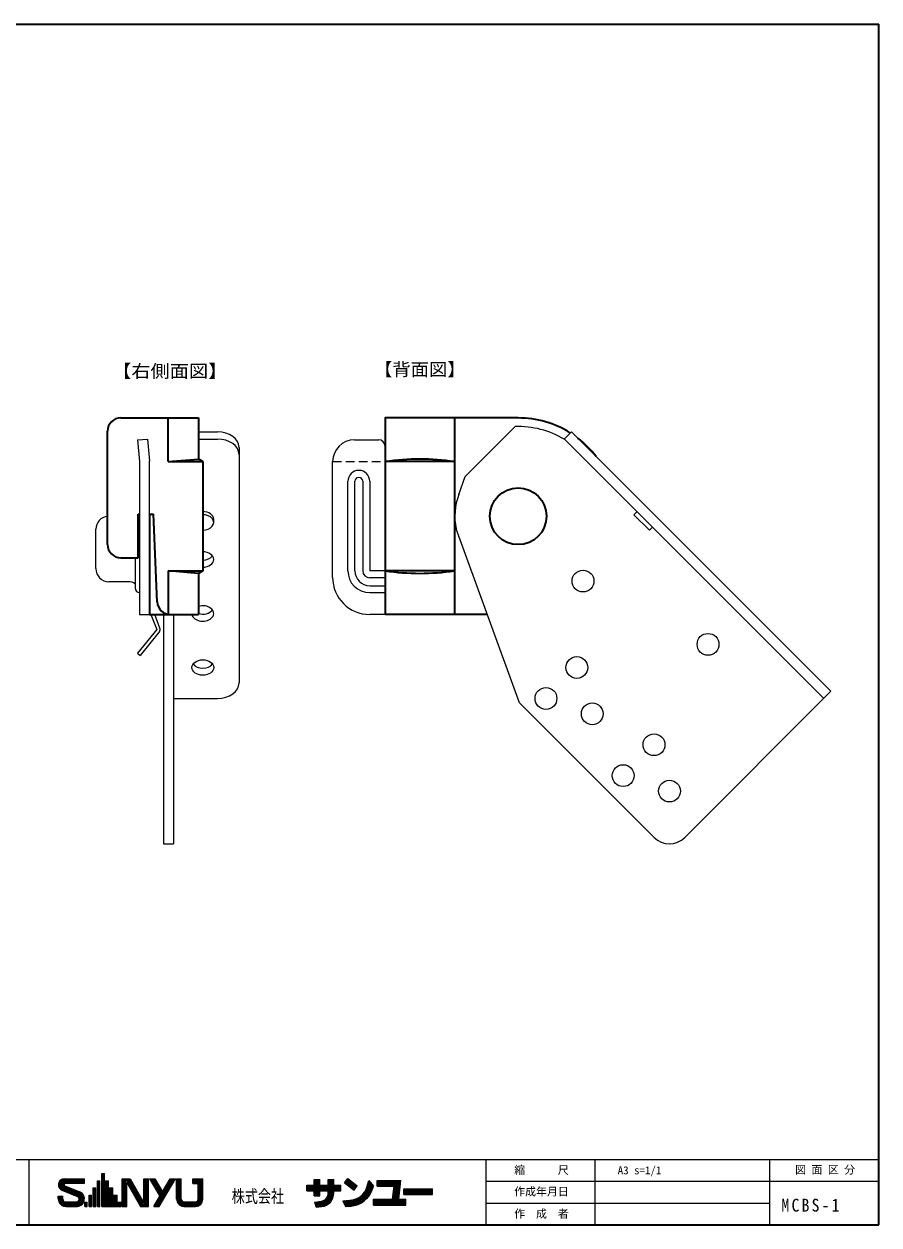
# Model space of a CAD drawing. Units: millimetres on the paper. Extents: x -405 to 405, y -286 to 286.
# Drawn here: x -211.3 to -15.5, y 11 to 286 of the extents above; entities that cross this region are included whole.
import ezdxf
from ezdxf.enums import TextEntityAlignment as Align

# ---------------------------------------------------------------- set-up
doc = ezdxf.new("R2010")
doc.units = ezdxf.units.MM
doc.linetypes.add('DASHED2', pattern=[3, 2, -1])
for name, color, linetype, lineweight in [('0-2_ｶﾊﾞｰ部', 6, 'Continuous', 25), ('0-3_固定片', 7, 'Continuous', 35), ('0-7_可動片', 5, 'Continuous', 25), ('0-9_バネ', 4, 'Continuous', 18), ('0-A_カシメピン', 134, 'Continuous', 25), ('F-0_図面枠', 4, 'Continuous', 18)]:
    doc.layers.add(name, color=color, linetype=linetype, lineweight=lineweight)
doc.layers.add('F-2_文字1', color=7, linetype='Continuous')
doc.layers.add('F-3_文字2', color=7, linetype='Continuous')
doc.styles.add('ＭＳ ゴシック', font='')
doc.styles.get('ＭＳ ゴシック').set_extended_font_data('MS Gothic')

msp = doc.modelspace()

# ---------------------------------------------------------------- linework, layer by layer
at = {"layer": '0-2_ｶﾊﾞｰ部'}
for p, q in [((-185.32, 190.773), (-183.029, 190.973)), ((-185.32, 190.773), (-184.884, 185.792)), ((-183.029, 190.973), (-182.584, 185.892)), ((-128.643, 189.292), (-128.643, 173.292)), ((-184.884, 185.792), (-184.884, 164.792)), ((-182.584, 150.792), (-182.584, 185.892)), ((-140.643, 159.292), (-140.643, 185.792)), ((-137.143, 160.792), (-137.143, 181.292)), ((-135.543, 160.792), (-135.543, 181.292)), ((-133.743, 181.292), (-133.743, 160.792)), ((-132.143, 181.292), (-132.143, 160.792)), ((-194.884, 161.292), (-194.884, 170.292)), ((-185.884, 163.792), (-185.884, 156.792)), ((-184.884, 164.792), (-184.884, 150.792)), ((-128.643, 160.792), (-132.143, 160.792)), ((-187.384, 158.292), (-191.884, 158.292)), ((-185.884, 157.792), (-185.884, 156.792)), ((-184.884, 158.292), (-184.884, 158.284)), ((-128.643, 159.192), (-132.143, 159.192)), ((-132.143, 157.392), (-128.643, 157.392)), ((-132.143, 155.792), (-128.643, 155.792)), ((-184.884, 150.792), (-182.584, 150.792)), ((-128.643, 150.792), (-132.143, 150.792))]:
    msp.add_line(p, q, dxfattribs=at)
at = {"layer": '0-2_ｶﾊﾞｰ部', "linetype": 'DASHED2'}
msp.add_line((-140.643, 185.792), (-128.643, 185.792), dxfattribs=at)
at = {"layer": '0-2_ｶﾊﾞｰ部'}
msp.add_lwpolyline([(-135.643, 190.792), (-134.036, 190.792), (-130.143, 190.792)], dxfattribs=at)
for centre, radius, start, end in [((-135.643, 185.792), 5, 90, 180), ((-130.143, 189.292), 1.5, 0, 90), ((-134.643, 181.292), 2.5, 0, 180), ((-134.643, 181.292), 0.9, 0, 180), ((-191.884, 170.292), 3, 95.73917, 180), ((-191.884, 161.292), 3, 180, 270), ((-132.143, 160.792), 5, 180, 270), ((-132.143, 160.792), 3.4, 180, 270), ((-132.143, 160.792), 1.6, 180, 270), ((-187.384, 155.792), 2.5, 53.1301, 90), ((-184.884, 156.792), 1, 180, 270), ((-184.884, 156.792), 1, 180, 270), ((-132.143, 159.292), 8.5, 180, 270)]:
    msp.add_arc(centre, radius, start, end, dxfattribs=at)
at = {"layer": '0-3_固定片'}
for p, q in [((-189.184, 195.792), (-171.384, 195.792)), ((-178.334, 185.792), (-178.334, 195.792)), ((-171.384, 195.792), (-171.384, 186.369)), ((-112.743, 195.792), (-112.743, 150.792)), ((-192.184, 166.792), (-192.184, 192.792)), ((-178.334, 185.792), (-171.384, 186.369)), ((-178.334, 185.792), (-170.384, 185.792)), ((-170.384, 185.792), (-171.384, 186.369)), ((-112.743, 185.792), (-128.643, 185.792)), ((-185.184, 163.792), (-185.184, 173.792)), ((-185.184, 173.792), (-184.884, 173.792)), ((-182.584, 173.792), (-181.684, 173.792)), ((-180.809, 153.662), (-181.684, 173.792)), ((-189.184, 163.792), (-185.184, 163.792)), ((-178.334, 160.792), (-170.384, 160.792)), ((-171.384, 160.215), (-178.334, 160.792)), ((-178.334, 160.792), (-178.334, 150.838)), ((-112.743, 160.792), (-128.643, 160.792)), ((-105.212, 150.792), (-128.643, 150.792))]:
    msp.add_line(p, q, dxfattribs=at)
for points in [[(-98.143, 195.792), (-128.643, 195.792), (-128.643, 150.792)], [(-170.384, 185.792), (-170.384, 160.792), (-171.384, 160.215), (-171.384, 150.792)], [(-182.584, 173.792), (-182.584, 150.792), (-171.384, 150.792)]]:
    msp.add_lwpolyline(points, dxfattribs=at)
for centre, radius, start, end in [((-189.184, 192.792), 3, 90, 180), ((-98.143, 173.292), 22.5, 57.83959, 90), ((-98.143, 173.292), 22.5, 37.35489, 52.64511), ((-120.693, 131.346), 55.024, 81.69264, 98.30736), ((-189.184, 166.792), 3, 180, 270), ((-120.693, 215.238), 55.024, 261.69264, 278.30736), ((-177.812, 153.792), 3, 182.48955, 270)]:
    msp.add_arc(centre, radius, start, end, dxfattribs=at)
at = {"layer": '0-7_可動片'}
for p, q in [((-171.384, 192.596), (-167.003, 192.596)), ((-98.832, 193.816), (-110.264, 182.384)), ((-85.91, 192.596), (-87.594, 190.911)), ((-85.91, 192.596), (-26.513, 133.199)), ((-171.384, 190.97), (-167.003, 190.97)), ((-87.536, 190.97), (-28.139, 131.573)), ((-162.084, 189.06), (-162.084, 135.108)), ((-111.768, 178.251), (-110.264, 182.384)), ((-70.919, 174.353), (-71.626, 173.646)), ((-68.091, 170.11), (-71.626, 173.646)), ((-167.884, 171.878), (-167.884, 172.585)), ((-67.383, 170.817), (-68.091, 170.11)), ((-97.854, 130.578), (-112.354, 170.416)), ((-179.384, 150.792), (-179.384, 98.288)), ((-177.084, 150.792), (-177.084, 98.288)), ((-59.959, 99.753), (-26.513, 133.199)), ((-177.084, 131.573), (-167.003, 131.573)), ((-67.03, 99.753), (-97.854, 130.578)), ((-179.384, 98.288), (-177.084, 98.288))]:
    msp.add_line(p, q, dxfattribs=at)
for centre in [(-83.293, 158.443), (-54.656, 143.947), (-84.708, 138.644), (-91.779, 131.573), (-91.779, 131.573), (-81.172, 128.037), (-81.172, 128.037), (-67.03, 120.966), (-74.101, 113.895), (-74.101, 113.895), (-63.494, 110.36), (-63.494, 110.36)]:
    msp.add_circle(centre, 2.5, dxfattribs=at)
for centre, radius, start, end in [((-98.143, 173.292), 20.536, 59.092, 91.92319), ((-98.143, 173.292), 14.5, 160, 191.44056), ((-63.494, 103.288), 5, 225, 315)]:
    msp.add_arc(centre, radius, start, end, dxfattribs=at)
for centre, major_axis, start_param, end_param in [((-167.084, 189.06), (-5, 0), 3.1415927, 4.6961522), ((-167.084, 187.434), (-5, 0), 3.1415927, 4.6961522), ((-170.384, 172.585), (-2.5, 0), 3.1415927, 4.712389), ((-170.384, 171.878), (-2.5, 0), 1.5707963, 4.712389), ((-170.384, 163.393), (2.5, 0), 4.712389, 7.8539816), ((-170.384, 165.019), (2.5, 0), 4.712389, 5.8052584), ((-170.384, 151.018), (2.5, 0), 3.2698492, 8.2654985), ((-170.384, 152.644), (2.5, 0), 4.3008721, 5.8052584), ((-170.384, 140.27), (2.5, 0), 3.6195196, 5.8052584), ((-167.084, 135.108), (-5, 0), 1.5870331, 3.1415927)]:
    msp.add_ellipse(centre, major_axis=major_axis, ratio=0.7072, start_param=start_param, end_param=end_param, dxfattribs=at)
msp.add_ellipse((-170.384, 138.644), major_axis=(2.5, 0), ratio=0.7072, dxfattribs=at)
at = {"layer": '0-9_バネ'}
for p, q in [((-182.263, 150.792), (-180.943, 147.378)), ((-180.197, 147.667), (-181.405, 150.792)), ((-180.943, 147.378), (-185.335, 141.928)), ((-180.32, 146.876), (-184.712, 141.426)), ((-185.335, 141.928), (-184.712, 141.426))]:
    msp.add_line(p, q, dxfattribs=at)
msp.add_arc((-180.943, 147.378), 0.8, 321.1363, 21.1363, dxfattribs=at)
at = {"layer": '0-A_カシメピン', "color": 7, "lineweight": 35}
msp.add_circle((-98.143, 173.292), 6.5, dxfattribs=at)
at = {"layer": 'F-0_図面枠', "color": 7, "lineweight": 35}
for p, q in [((-405, 286), (-15.5, 286)), ((-15.5, 11), (-15.5, 286)), ((-15.5, 16), (-15.5, 16))]:
    msp.add_line(p, q, dxfattribs=at)
at = {"layer": 'F-0_図面枠'}
for p, q in [((-405, 26), (-15.5, 26)), ((-210.25, 26), (-210.25, 11)), ((-105.5, 11), (-105.5, 26)), ((-80.5, 11), (-80.5, 26)), ((-40.5, 11), (-40.5, 26)), ((-193.524, 22.771), (-192.924, 22.771)), ((-193.524, 15.244), (-193.524, 22.771)), ((-193.313, 15.244), (-193.313, 22.771)), ((-193.102, 15.244), (-193.102, 22.771)), ((-192.924, 21.106), (-192.924, 22.771)), ((-203.482, 20.184), (-202.141, 20.184)), ((-203.471, 20.395), (-202.113, 20.395)), ((-203.459, 19.973), (-201.928, 19.973)), ((-203.426, 20.606), (-197.487, 20.606)), ((-203.402, 19.762), (-201.42, 19.762)), ((-203.344, 20.817), (-197.487, 20.817)), ((-203.304, 19.551), (-200.912, 19.551)), ((-203.215, 21.028), (-197.487, 21.028)), ((-203.155, 19.34), (-200.403, 19.34)), ((-203.02, 21.239), (-197.487, 21.239)), ((-202.693, 21.45), (-197.487, 21.45)), ((-202.15, 21.572), (-197.487, 21.572)), ((-201.975, 19.992), (-198.555, 18.574)), ((-201.892, 20.539), (-197.487, 20.539)), ((-197.487, 20.539), (-197.487, 21.572)), ((-195.455, 15.244), (-195.455, 19.485)), ((-195.455, 19.485), (-194.912, 19.485)), ((-195.244, 15.244), (-195.244, 19.485)), ((-195.034, 15.244), (-195.034, 19.485)), ((-194.912, 15.244), (-194.912, 19.485)), ((-194.49, 21.106), (-193.945, 21.106)), ((-194.49, 15.244), (-194.49, 21.106)), ((-194.279, 15.244), (-194.279, 21.106)), ((-194.068, 15.244), (-194.068, 21.106)), ((-193.945, 15.244), (-193.945, 21.106)), ((-192.924, 21.106), (-191.958, 21.106)), ((-192.891, 15.244), (-192.891, 21.106)), ((-192.68, 15.244), (-192.68, 21.106)), ((-192.469, 15.244), (-192.469, 21.106)), ((-192.258, 15.244), (-192.258, 21.106)), ((-192.047, 15.244), (-192.047, 21.106)), ((-191.958, 19.485), (-191.958, 21.106)), ((-191.958, 19.485), (-190.992, 19.485)), ((-191.836, 15.244), (-191.836, 19.485)), ((-191.625, 15.244), (-191.625, 19.485)), ((-191.414, 15.244), (-191.414, 19.485)), ((-191.203, 15.244), (-191.203, 19.485)), ((-190.992, 17.864), (-190.992, 19.485)), ((-188.828, 21.572), (-186.996, 21.572)), ((-188.828, 15.244), (-188.828, 21.572)), ((-188.617, 15.244), (-188.617, 21.572)), ((-188.406, 15.244), (-188.406, 21.572)), ((-188.195, 15.244), (-188.195, 21.572)), ((-187.99, 21.596), (-184.422, 15.244)), ((-187.984, 15.244), (-187.984, 21.572)), ((-187.762, 15.244), (-187.762, 20.759)), ((-187.762, 20.759), (-184.664, 15.244)), ((-187.734, 21.572), (-184.181, 15.244)), ((-187.492, 21.572), (-183.938, 15.244)), ((-187.25, 21.572), (-183.782, 15.395)), ((-186.996, 21.572), (-183.898, 16.056)), ((-183.898, 16.056), (-183.898, 21.572)), ((-183.898, 21.572), (-182.832, 21.572)), ((-183.676, 15.244), (-183.676, 21.572)), ((-183.465, 15.244), (-183.465, 21.572)), ((-183.254, 15.244), (-183.254, 21.572)), ((-183.043, 15.244), (-183.043, 21.572)), ((-182.832, 15.244), (-182.832, 21.572)), ((-182.599, 21.572), (-181.36, 21.572)), ((-182.599, 21.572), (-180.222, 17.566)), ((-182.354, 21.572), (-179.97, 17.555)), ((-182.109, 21.572), (-179.847, 17.762)), ((-181.863, 21.572), (-179.724, 17.968)), ((-181.618, 21.572), (-179.602, 18.175)), ((-181.36, 21.572), (-179.602, 18.61)), ((-181.342, 15.244), (-177.586, 21.572)), ((-181.097, 15.244), (-177.34, 21.572)), ((-180.851, 15.244), (-177.095, 21.572)), ((-180.606, 15.244), (-176.85, 21.572)), ((-180.361, 15.244), (-176.604, 21.572)), ((-179.602, 18.61), (-177.844, 21.572)), ((-177.844, 21.572), (-176.604, 21.572)), ((-176.371, 16.909), (-176.371, 21.572)), ((-176.371, 21.572), (-175.305, 21.572)), ((-176.16, 16.781), (-176.16, 21.572)), ((-175.949, 16.781), (-175.949, 21.572)), ((-175.738, 16.781), (-175.738, 21.572)), ((-175.527, 16.781), (-175.527, 21.572)), ((-175.305, 16.909), (-175.305, 21.572)), ((-172.641, 21.572), (-170.376, 21.572)), ((-172.641, 20.506), (-172.641, 21.572)), ((-172.641, 20.506), (-171.442, 20.506)), ((-172.43, 20.506), (-172.43, 21.572)), ((-172.219, 20.506), (-172.219, 21.572)), ((-172.008, 20.506), (-172.008, 21.572)), ((-171.797, 20.506), (-171.797, 21.572)), ((-171.586, 20.506), (-171.586, 21.572)), ((-171.442, 16.909), (-171.442, 20.506)), ((-171.375, 20.506), (-171.375, 21.572)), ((-171.22, 16.781), (-171.22, 21.572)), ((-171.009, 16.781), (-171.009, 21.572)), ((-170.798, 16.781), (-170.798, 21.572)), ((-170.587, 16.781), (-170.587, 21.572)), ((-170.376, 16.909), (-170.376, 21.572)), ((-146.52, 20.127), (-144.839, 20.127)), ((-146.52, 18.809), (-146.52, 20.127)), ((-146.52, 20.074), (-138.775, 20.074)), ((-146.52, 19.863), (-138.775, 19.863)), ((-146.52, 19.652), (-138.775, 19.652)), ((-146.52, 19.441), (-138.775, 19.441)), ((-144.839, 20.127), (-144.839, 21.379)), ((-144.839, 21.379), (-143.587, 21.379)), ((-144.628, 17.655), (-144.628, 21.379)), ((-144.417, 17.655), (-144.417, 21.379)), ((-144.207, 17.655), (-144.207, 21.379)), ((-143.996, 17.655), (-143.996, 21.379)), ((-143.785, 17.655), (-143.785, 21.379)), ((-143.587, 20.127), (-143.587, 21.379)), ((-143.587, 20.127), (-141.642, 20.127)), ((-141.642, 21.379), (-140.39, 21.379)), ((-141.642, 20.127), (-141.642, 21.379)), ((-141.431, 15.969), (-141.431, 21.379)), ((-141.22, 16.176), (-141.22, 21.379)), ((-141.009, 16.428), (-141.009, 21.379)), ((-140.798, 16.749), (-140.798, 21.379)), ((-140.587, 17.199), (-140.587, 21.379)), ((-140.39, 20.127), (-140.39, 21.379)), ((-140.39, 20.127), (-138.775, 20.127)), ((-138.775, 18.809), (-138.775, 20.127)), ((-137.891, 20.65), (-137.127, 21.643)), ((-137.891, 20.65), (-135.748, 19.002)), ((-137.762, 20.817), (-135.62, 19.17)), ((-137.633, 20.985), (-135.491, 19.337)), ((-137.505, 21.152), (-135.362, 19.504)), ((-137.376, 21.319), (-135.234, 19.671)), ((-137.247, 21.486), (-135.105, 19.838)), ((-137.127, 21.643), (-134.985, 19.995)), ((-137.118, 15.265), (-131.449, 19.421)), ((-135.748, 19.002), (-134.985, 19.995)), ((-133.979, 17.827), (-131.348, 19.756)), ((-133.355, 18.547), (-131.366, 20.004)), ((-133.07, 19.016), (-131.504, 20.164)), ((-132.888, 19.412), (-131.642, 20.325)), ((-132.763, 19.765), (-131.78, 20.486)), ((-132.733, 19.864), (-132.348, 21.149)), ((-132.662, 20.1), (-131.917, 20.646)), ((-132.562, 20.435), (-132.055, 20.807)), ((-132.461, 20.771), (-132.193, 20.967)), ((-132.348, 21.149), (-131.298, 19.923)), ((-131.452, 19.408), (-131.298, 19.923)), ((-130.412, 19.896), (-130.412, 21.149)), ((-130.412, 21.149), (-125.042, 21.149)), ((-130.412, 20.938), (-125.277, 20.938)), ((-130.412, 20.727), (-125.512, 20.727)), ((-130.412, 20.516), (-125.747, 20.516)), ((-130.412, 20.305), (-125.982, 20.305)), ((-130.412, 20.094), (-126.218, 20.094)), ((-130.412, 19.896), (-126.571, 19.896)), ((-126.893, 16.93), (-126.571, 19.896)), ((-126.787, 16.811), (-126.441, 19.988)), ((-126.575, 16.811), (-126.218, 20.094)), ((-126.362, 16.811), (-125.982, 20.305)), ((-126.15, 16.811), (-125.747, 20.516)), ((-125.938, 16.811), (-125.512, 20.727)), ((-125.726, 16.811), (-125.277, 20.938)), ((-125.501, 16.93), (-125.042, 21.149)), ((-124.347, 17.952), (-124.347, 19.27)), ((-124.347, 19.27), (-117.755, 19.27)), ((-117.755, 17.952), (-117.755, 19.27)), ((-105.5, 21), (-15.5, 21)), ((-203.482, 17.575), (-202.45, 17.575)), ((-203.482, 16.976), (-203.482, 17.575)), ((-203.481, 17.442), (-202.449, 17.442)), ((-203.481, 17.231), (-202.449, 17.231)), ((-203.481, 17.02), (-202.449, 17.02)), ((-203.474, 16.809), (-202.436, 16.809)), ((-203.441, 16.598), (-202.354, 16.598)), ((-202.926, 19.129), (-199.895, 19.129)), ((-202.649, 18.974), (-199.116, 17.509)), ((-202.515, 18.918), (-199.386, 18.918)), ((-202.45, 16.942), (-202.45, 17.575)), ((-202.007, 18.707), (-198.878, 18.707)), ((-201.498, 18.497), (-198.393, 18.497)), ((-200.99, 18.286), (-198.088, 18.286)), ((-200.481, 18.075), (-197.881, 18.075)), ((-199.973, 17.864), (-197.733, 17.864)), ((-199.464, 17.653), (-197.625, 17.653)), ((-198.98, 17.442), (-197.551, 17.442)), ((-198.775, 17.231), (-197.506, 17.231)), ((-198.767, 16.598), (-197.529, 16.598)), ((-198.696, 17.02), (-197.488, 17.02)), ((-198.694, 16.809), (-197.495, 16.809)), ((-196.421, 17.864), (-195.877, 17.864)), ((-196.421, 15.244), (-196.421, 17.864)), ((-196.21, 15.244), (-196.21, 17.864)), ((-195.999, 15.244), (-195.999, 17.864)), ((-195.877, 15.244), (-195.877, 17.864)), ((-190.992, 17.864), (-190.027, 17.864)), ((-190.992, 15.244), (-190.992, 17.864)), ((-190.781, 15.244), (-190.781, 17.864)), ((-190.571, 15.244), (-190.571, 17.864)), ((-190.36, 15.244), (-190.36, 17.864)), ((-190.149, 15.244), (-190.149, 17.864)), ((-190.027, 16.243), (-190.027, 17.864)), ((-181.6, 15.244), (-180.222, 17.566)), ((-176.371, 16.887), (-176.349, 16.887)), ((-176.366, 16.781), (-175.292, 16.781)), ((-176.336, 16.57), (-175.201, 16.57)), ((-171.547, 16.57), (-170.411, 16.57)), ((-171.456, 16.781), (-170.381, 16.781)), ((-146.52, 19.23), (-138.775, 19.23)), ((-146.52, 19.02), (-138.775, 19.02)), ((-146.52, 18.809), (-144.839, 18.809)), ((-144.839, 17.655), (-144.839, 18.809)), ((-144.839, 17.655), (-143.587, 17.655)), ((-144.719, 16.058), (-140.937, 16.529)), ((-143.587, 18.809), (-141.642, 18.809)), ((-143.587, 17.655), (-143.587, 18.809)), ((-143.257, 16.453), (-140.874, 16.749)), ((-142.439, 16.767), (-140.9, 16.959)), ((-142.149, 17.016), (-140.926, 17.168)), ((-141.96, 17.252), (-140.952, 17.377)), ((-141.748, 15.88), (-141.748, 17.673)), ((-141.642, 18.28), (-141.642, 18.809)), ((-141.642, 15.88), (-141.642, 18.277)), ((-140.39, 18.809), (-138.775, 18.809)), ((-140.39, 18.285), (-140.39, 18.809)), ((-138.28, 16.534), (-136.695, 16.663)), ((-138.28, 16.534), (-137.72, 15.216)), ((-138.186, 16.313), (-137.835, 16.57)), ((-138.102, 16.113), (-137.434, 16.603)), ((-138.017, 15.914), (-137.033, 16.635)), ((-137.932, 15.715), (-136.631, 16.668)), ((-137.847, 15.515), (-136.2, 16.723)), ((-137.763, 15.316), (-135.666, 16.852)), ((-137.52, 15.232), (-134.792, 17.231)), ((-136.717, 15.297), (-131.563, 19.075)), ((-136.311, 15.333), (-131.714, 18.703)), ((-135.857, 15.404), (-131.918, 18.291)), ((-135.318, 15.538), (-132.208, 17.817)), ((-134.586, 15.813), (-132.691, 17.202)), ((-131.301, 15.546), (-131.301, 16.93)), ((-131.301, 16.93), (-126.893, 16.93)), ((-131.301, 16.811), (-123.853, 16.811)), ((-131.301, 16.6), (-123.853, 16.6)), ((-125.501, 16.93), (-123.853, 16.93)), ((-124.347, 19.112), (-117.755, 19.112)), ((-124.347, 18.901), (-117.755, 18.901)), ((-124.347, 18.69), (-117.755, 18.69)), ((-124.347, 18.479), (-117.755, 18.479)), ((-124.347, 18.268), (-117.755, 18.268)), ((-124.347, 18.057), (-117.755, 18.057)), ((-124.347, 17.952), (-117.755, 17.952)), ((-123.853, 15.546), (-123.853, 16.93)), ((-203.379, 16.387), (-202.152, 16.387)), ((-203.287, 16.176), (-197.682, 16.176)), ((-203.157, 15.965), (-197.812, 15.965)), ((-202.978, 15.754), (-197.99, 15.754)), ((-202.724, 15.543), (-198.245, 15.543)), ((-202.298, 15.332), (-198.671, 15.332)), ((-201.784, 16.276), (-199.25, 16.276)), ((-201.75, 15.244), (-199.075, 15.244)), ((-198.96, 16.387), (-197.59, 16.387)), ((-197.387, 15.244), (-197.387, 16.243)), ((-197.387, 16.243), (-196.843, 16.243)), ((-197.387, 15.244), (-196.843, 15.244)), ((-197.211, 15.244), (-197.211, 16.243)), ((-197, 15.244), (-197, 16.243)), ((-196.843, 15.244), (-196.843, 16.243)), ((-196.421, 15.244), (-195.877, 15.244)), ((-195.455, 15.244), (-194.912, 15.244)), ((-194.49, 15.244), (-193.945, 15.244)), ((-193.524, 15.244), (-189.061, 15.244)), ((-190.027, 16.243), (-189.061, 16.243)), ((-189.938, 15.244), (-189.938, 16.243)), ((-189.727, 15.244), (-189.727, 16.243)), ((-189.516, 15.244), (-189.516, 16.243)), ((-189.305, 15.244), (-189.305, 16.243)), ((-189.094, 15.244), (-189.094, 16.243)), ((-189.061, 15.244), (-189.061, 16.243)), ((-188.828, 15.244), (-187.762, 15.244)), ((-184.664, 15.244), (-182.832, 15.244)), ((-181.6, 15.244), (-180.361, 15.244)), ((-176.278, 16.359), (-174.945, 16.359)), ((-176.187, 16.149), (-170.56, 16.149)), ((-176.058, 15.938), (-170.689, 15.938)), ((-175.878, 15.727), (-170.869, 15.727)), ((-175.618, 15.516), (-171.129, 15.516)), ((-175.153, 15.305), (-171.595, 15.305)), ((-174.706, 16.309), (-172.041, 16.309)), ((-174.706, 15.244), (-172.041, 15.244)), ((-171.802, 16.359), (-170.469, 16.359)), ((-144.788, 16.262), (-143.264, 16.452)), ((-144.788, 16.262), (-144.378, 15.051)), ((-144.65, 15.854), (-141.116, 16.294)), ((-144.581, 15.65), (-141.34, 16.054)), ((-144.512, 15.446), (-141.633, 15.805)), ((-144.443, 15.242), (-142.053, 15.54)), ((-144.378, 15.051), (-143.096, 15.211)), ((-137.72, 15.216), (-136.404, 15.322)), ((-131.301, 16.389), (-123.853, 16.389)), ((-131.301, 16.178), (-123.853, 16.178)), ((-131.301, 15.967), (-123.853, 15.967)), ((-131.301, 15.756), (-123.853, 15.756)), ((-131.301, 15.546), (-123.853, 15.546)), ((-105.5, 16), (-40.5, 16))]:
    msp.add_line(p, q, dxfattribs=at)
at = {"layer": 'F-0_図面枠', "color": 7, "lineweight": 35}
msp.add_lwpolyline([(-405, 286), (-405, 11), (-15.5, 11)], dxfattribs=at)
at = {"layer": 'F-0_図面枠'}
for centre, radius, start, end in [((-202.132, 20.221), 1.35, 90.76968, 251.60579), ((-201.866, 20.255), 0.284, 92.62549, 247.52919), ((-136.969, 21.054), 4.4, 273.5696, 344.30289), ((-136.973, 21.058), 5.762, 273.9684, 344.73839), ((-201.75, 16.976), 1.732, 179.99979, 270.00009), ((-201.784, 16.942), 0.666, 179.99979, 270.00009), ((-199.318, 16.908), 0.632, 267.5421, 69.85329), ((-199.218, 16.975), 1.731, 269.93188, 67.46921), ((-174.706, 16.909), 1.665, 179.99979, 270.00009), ((-174.706, 16.909), 0.6, 179.99979, 270.00009), ((-172.041, 16.909), 0.6, 270.00009, 0), ((-172.041, 16.909), 1.665, 270.00009, 0), ((-143.493, 18.289), 1.851, 277.12369, 0.28418), ((-143.493, 18.289), 3.103, 277.45369, 359.92859)]:
    msp.add_arc(centre, radius, start, end, dxfattribs=at)

# ---------------------------------------------------------------- texts
at = {"layer": '0-7_可動片', "color": 7, "style": 'ＭＳ ゴシック'}
for s, width, p in [('【右側面図】', 1.1, (-191.158, 204.187)), ('【背面図】', 1.05, (-131.165, 204.574))]:
    msp.add_text(s, height=2.933, dxfattribs=dict(at, width=width)).set_placement(p, align=Align.BOTTOM_LEFT)
at = {"layer": 'F-0_図面枠', "color": 7, "style": 'ＭＳ ゴシック', "width": 0.75}
msp.add_text('株式会社', height=2.933, dxfattribs=at).set_placement((-163.76, 15.225), align=Align.BOTTOM_LEFT)
at = {"layer": 'F-2_文字1', "style": 'ＭＳ ゴシック'}
for s, p in [('縮\u3000\u3000\u3000尺', (-99.057, 22.102)), ('図 面 区 分', (-34.712, 22.184)), ('作成年月日', (-99.057, 17.175)), ('作\u3000成\u3000者', (-99.057, 12.102))]:
    msp.add_text(s, height=1.833, dxfattribs=at).set_placement(p, align=Align.BOTTOM_LEFT)
at = {"layer": 'F-3_文字2', "style": 'ＭＳ ゴシック'}
msp.add_text('A3 s=1/1', height=1.833, dxfattribs=at).set_placement((-75.34, 22.049), align=Align.BOTTOM_LEFT)
at = {"layer": 'F-3_文字2', "insert": (-37.836, 14.02), "char_height": 2.933, "attachment_point": 7, "style": 'ＭＳ ゴシック'}
msp.add_mtext('\\T1.28;\\W0.9;MCBS-1', dxfattribs=at)

doc.saveas('drawing.dxf')
